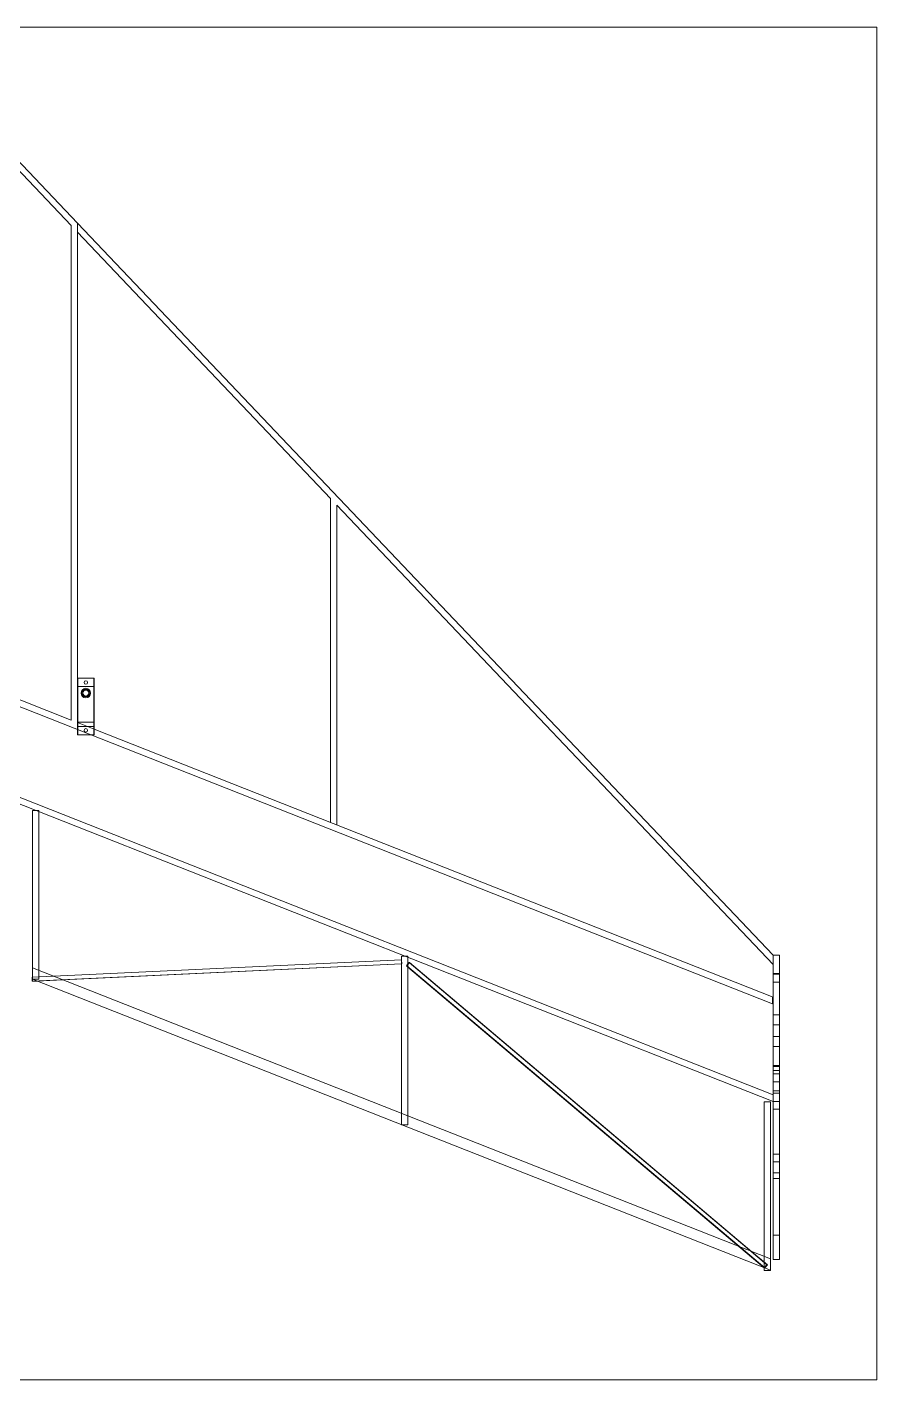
# Model space of a CAD drawing. Header units: millimetres. Extents: x 397 to 2266, y 265 to 907.
# Drawn here: x 1099 to 1502, y 265 to 907 of the extents above; entities that cross this region are included whole.
import ezdxf

# ---------------------------------------------------------------- set-up
doc = ezdxf.new("R2010")
doc.units = ezdxf.units.MM

msp = doc.modelspace()

# ---------------------------------------------------------------- linework, layer by layer
at = {"color": 7, "linetype": 'Continuous', "lineweight": 0}
for p, q in [((1072.97, 866.18), (1122.97, 813.55)), ((1075.97, 858.67), (1119.97, 812.35)), ((1119.97, 812.35), (1119.97, 577.72)), ((1122.97, 813.55), (1122.97, 597.44)), ((1452.97, 466.18), (1122.97, 813.55)), ((1122.97, 809.2), (1242.97, 682.88)), ((1242.97, 682.88), (1242.97, 529.16)), ((1245.97, 679.72), (1245.97, 527.98)), ((1245.97, 679.72), (1452.97, 461.83)), ((1452.58, 443.2), (952.97, 640.41)), ((1452.97, 400.04), (952.97, 597.41)), ((1122.97, 593.53), (1122.97, 597.44)), ((1123.17, 597.64), (1123.17, 593.73)), ((1123.17, 597.64), (1130.77, 597.64)), ((1123.17, 593.73), (1123.17, 597.64)), ((1130.77, 593.73), (1130.77, 597.64)), ((1130.77, 597.64), (1130.77, 593.73)), ((1130.97, 597.44), (1130.97, 593.53)), ((1119.97, 577.72), (1075.97, 595.08)), ((1122.97, 576.82), (1122.97, 593.53)), ((1123.17, 593.73), (1123.17, 576.73)), ((1130.77, 593.73), (1123.17, 593.73)), ((1123.17, 574.73), (1123.17, 593.73)), ((1130.77, 576.73), (1130.77, 593.73)), ((1130.77, 593.73), (1130.77, 574.73)), ((1130.97, 593.53), (1130.97, 576.82)), ((1452.97, 396.81), (962.47, 590.43)), ((1122.97, 574.93), (1122.97, 576.82)), ((1122.97, 576.53), (1130.97, 573.37)), ((1122.97, 571.02), (1122.97, 574.93)), ((1123.17, 576.73), (1123.17, 574.73)), ((1123.17, 576.73), (1130.77, 576.73)), ((1130.77, 574.73), (1123.17, 574.73)), ((1123.17, 574.73), (1123.17, 570.82)), ((1123.17, 570.82), (1123.17, 574.73)), ((1130.77, 574.73), (1130.77, 576.73)), ((1130.77, 570.82), (1130.77, 574.73)), ((1130.77, 574.73), (1130.77, 570.82)), ((1130.97, 576.82), (1130.97, 574.93)), ((1130.97, 574.93), (1130.97, 571.02)), ((1130.97, 573.37), (1452.97, 446.27)), ((1130.77, 570.82), (1123.17, 570.82)), ((1103.32, 534.83), (1101.72, 534.83)), ((1101.72, 460.21), (1101.72, 534.83)), ((1104.72, 534.83), (1103.32, 534.83)), ((1104.72, 534.28), (1104.72, 534.83)), ((1104.72, 459.03), (1104.72, 534.28)), ((1111.56, 456.32), (1276.64, 464.05)), ((1111.58, 456.32), (1276.71, 464.04)), ((1276.64, 464.05), (1276.71, 464.04)), ((1276.73, 462.05), (1276.64, 464.05)), ((1276.71, 464.04), (1276.72, 463.84)), ((1278.32, 465.75), (1276.72, 465.75)), ((1276.72, 465.75), (1276.72, 391.13)), ((1276.72, 463.84), (1276.81, 462.04)), ((1279.72, 465.75), (1278.32, 465.75)), ((1280.48, 462.67), (1279.2, 461.14)), ((1279.72, 465.75), (1279.72, 465.2)), ((1279.72, 465.2), (1279.72, 389.95)), ((1279.72, 462.04), (1280.25, 462.67)), ((1442.45, 325.71), (1280.25, 462.67)), ((1280.25, 462.67), (1280.48, 462.67)), ((1442.89, 325.54), (1280.48, 462.67)), ((1455.97, 466.18), (1452.97, 466.18)), ((1452.97, 371.78), (1452.97, 466.18)), ((1455.97, 371.78), (1455.97, 466.18)), ((1101.47, 455.85), (1101.61, 455.86)), ((1101.47, 455.85), (1101.55, 455.85)), ((1101.57, 453.85), (1101.47, 455.85)), ((1101.55, 455.85), (1101.64, 453.85)), ((1101.55, 455.85), (1101.61, 455.85)), ((1101.57, 453.85), (1276.73, 462.05)), ((1451.61, 322.1), (1101.61, 460.25)), ((1101.61, 460.25), (1101.61, 454.88)), ((1101.61, 455.85), (1111.58, 456.32)), ((1101.61, 455.86), (1111.56, 456.32)), ((1101.72, 454.83), (1101.72, 460.21)), ((1104.72, 454.83), (1104.72, 459.03)), ((1116.12, 454.53), (1276.72, 462.04)), ((1276.72, 462.04), (1276.81, 462.04)), ((1276.81, 462.04), (1276.73, 462.05)), ((1278.97, 461.14), (1279.72, 462.04)), ((1279.72, 460.5), (1278.97, 461.14)), ((1279.2, 461.14), (1278.97, 461.14)), ((1448.92, 317.84), (1279.2, 461.14)), ((1436.65, 328), (1279.72, 460.5)), ((1455.97, 457.48), (1452.97, 457.48)), ((1455.97, 457.19), (1452.97, 457.19)), ((1101.64, 453.85), (1101.57, 453.85)), ((1101.61, 454.88), (1451.61, 316.72)), ((1101.64, 453.85), (1103.94, 453.96)), ((1104.72, 454.83), (1101.72, 454.83)), ((1103.94, 453.96), (1116.12, 454.53)), ((1455.97, 453.45), (1452.97, 453.45)), ((1452.58, 446.42), (1452.58, 443.2)), ((1455.97, 437.97), (1452.97, 437.97)), ((1455.97, 433.24), (1452.97, 433.24)), ((1455.97, 427.59), (1452.97, 427.59)), ((1455.97, 422.97), (1452.97, 422.97)), ((1455.97, 413.91), (1452.97, 413.91)), ((1455.97, 413.49), (1452.97, 413.49)), ((1455.97, 411.51), (1452.97, 411.51)), ((1455.97, 409.9), (1452.97, 409.9)), ((1455.97, 406.21), (1452.97, 406.21)), ((1455.97, 401.92), (1452.97, 401.92)), ((1455.97, 400.72), (1452.97, 400.72)), ((1448.72, 396.68), (1451.72, 396.68)), ((1448.72, 396.68), (1448.72, 323.24)), ((1451.72, 396.68), (1451.72, 322.05)), ((1455.97, 396.81), (1452.97, 396.81)), ((1455.97, 393.11), (1452.97, 393.11)), ((1276.72, 391.13), (1276.72, 385.75)), ((1279.72, 385.75), (1276.72, 385.75)), ((1279.72, 389.95), (1279.72, 385.75)), ((1455.97, 371.78), (1452.97, 371.78)), ((1452.97, 321.78), (1452.97, 371.78)), ((1455.97, 368.25), (1452.97, 368.25)), ((1455.97, 321.78), (1455.97, 371.78)), ((1455.97, 362.98), (1452.97, 362.98)), ((1455.97, 360.36), (1452.97, 360.36)), ((1448.6, 317.91), (1436.65, 328)), ((1455.97, 333.36), (1452.97, 333.36)), ((1449.96, 319.37), (1442.45, 325.71)), ((1450.2, 319.37), (1442.89, 325.54)), ((1448.72, 323.24), (1448.72, 317.84)), ((1451.61, 316.72), (1451.61, 322.1)), ((1451.61, 322.1), (1451.72, 322.05)), ((1451.72, 316.68), (1451.72, 322.05)), ((1455.97, 321.78), (1452.97, 321.78)), ((1448.69, 317.84), (1448.6, 317.91)), ((1448.69, 317.84), (1448.71, 317.86)), ((1448.78, 317.84), (1448.69, 317.84)), ((1448.71, 317.86), (1449.96, 319.37)), ((1448.72, 317.84), (1448.72, 316.68)), ((1448.72, 316.68), (1451.72, 316.68)), ((1448.92, 317.84), (1448.78, 317.84)), ((1450.2, 319.37), (1448.92, 317.84)), ((1449.96, 319.37), (1450.2, 319.37)), ((1451.61, 316.72), (1451.72, 316.68))]:
    msp.add_line(p, q, dxfattribs=at)
for centre, radius in [((1126.97, 590.58), 2.24), ((1126.97, 590.58), 1.84), ((1126.97, 590.58), 1.41), ((1126.97, 595.59), 0.854), ((1126.97, 572.87), 0.854)]:
    msp.add_circle(centre, radius, dxfattribs=at)
for centre, start, end in [((1123.17, 597.44), 90, 180), ((1130.77, 597.44), 0, 90), ((1123.17, 593.53), 90, 180), ((1130.77, 593.53), 0, 90), ((1123.17, 574.93), 180, 270), ((1130.77, 574.93), 270, 0), ((1123.17, 571.02), 180, 270), ((1130.77, 571.02), 270, 0)]:
    msp.add_arc(centre, 0.2, start, end, dxfattribs=at)
for centre, start_param, end_param in [((1123.17, 576.82), 3.141593, 4.712389), ((1130.77, 576.82), 4.712389, 6.283185)]:
    msp.add_ellipse(centre, major_axis=(0.2, 0), ratio=0.414214, start_param=start_param, end_param=end_param, dxfattribs=at)
msp.add_3dface([(397.01, 906.51), (1502.15, 906.51), (1502.15, 264.72), (397.01, 264.72)], dxfattribs=at)

doc.saveas('drawing.dxf')
